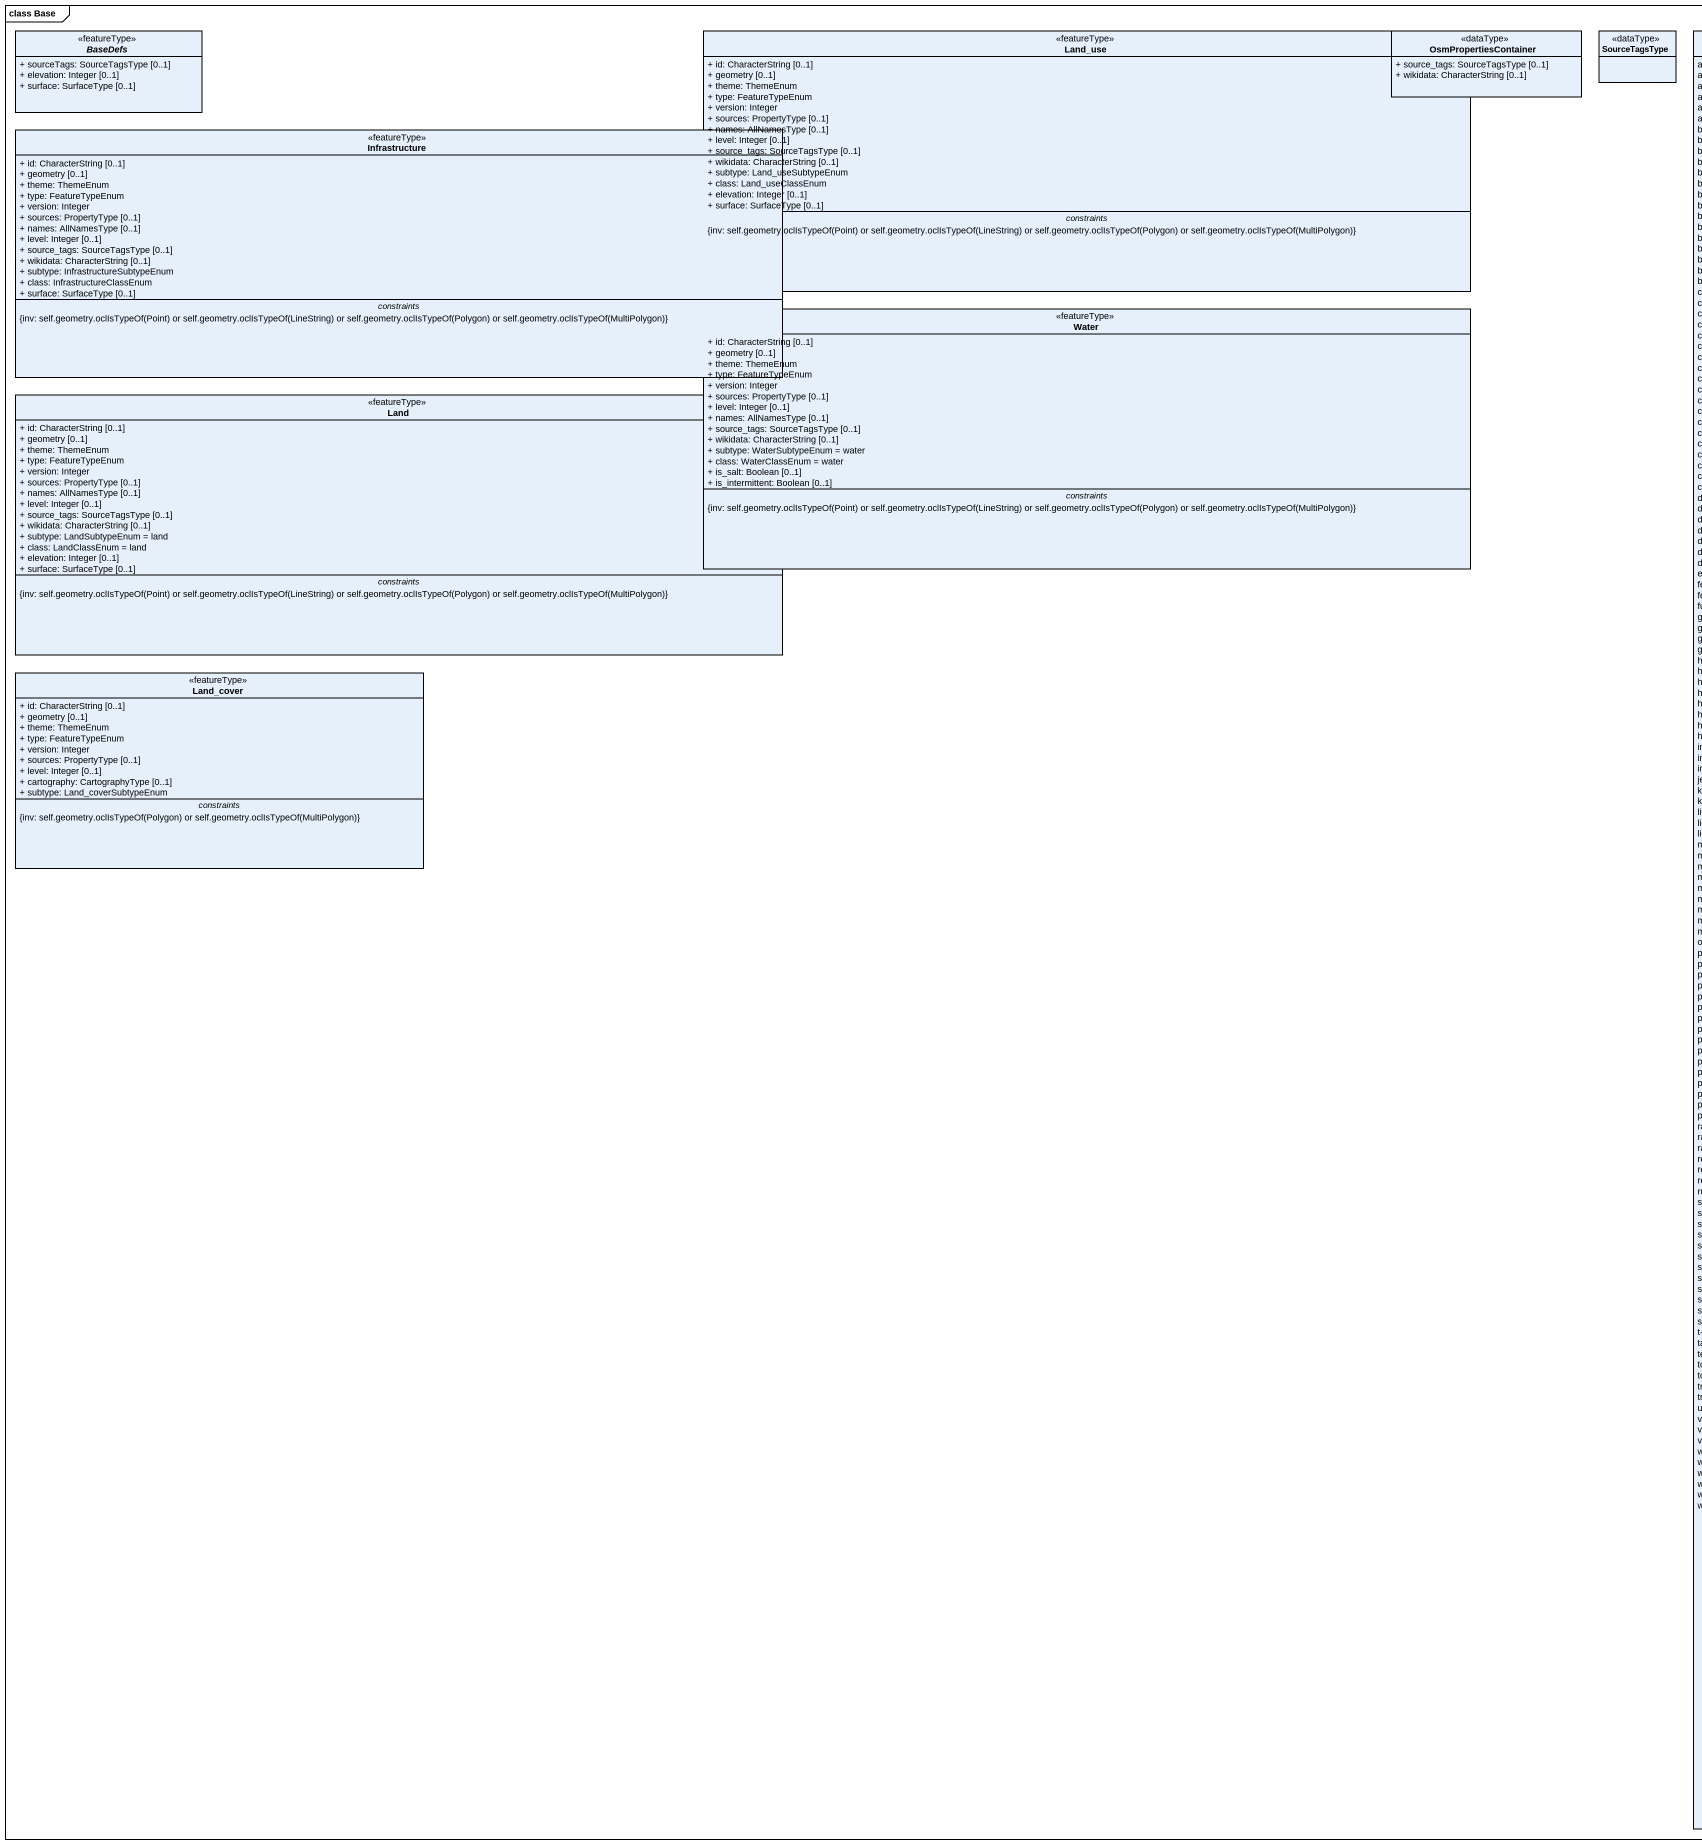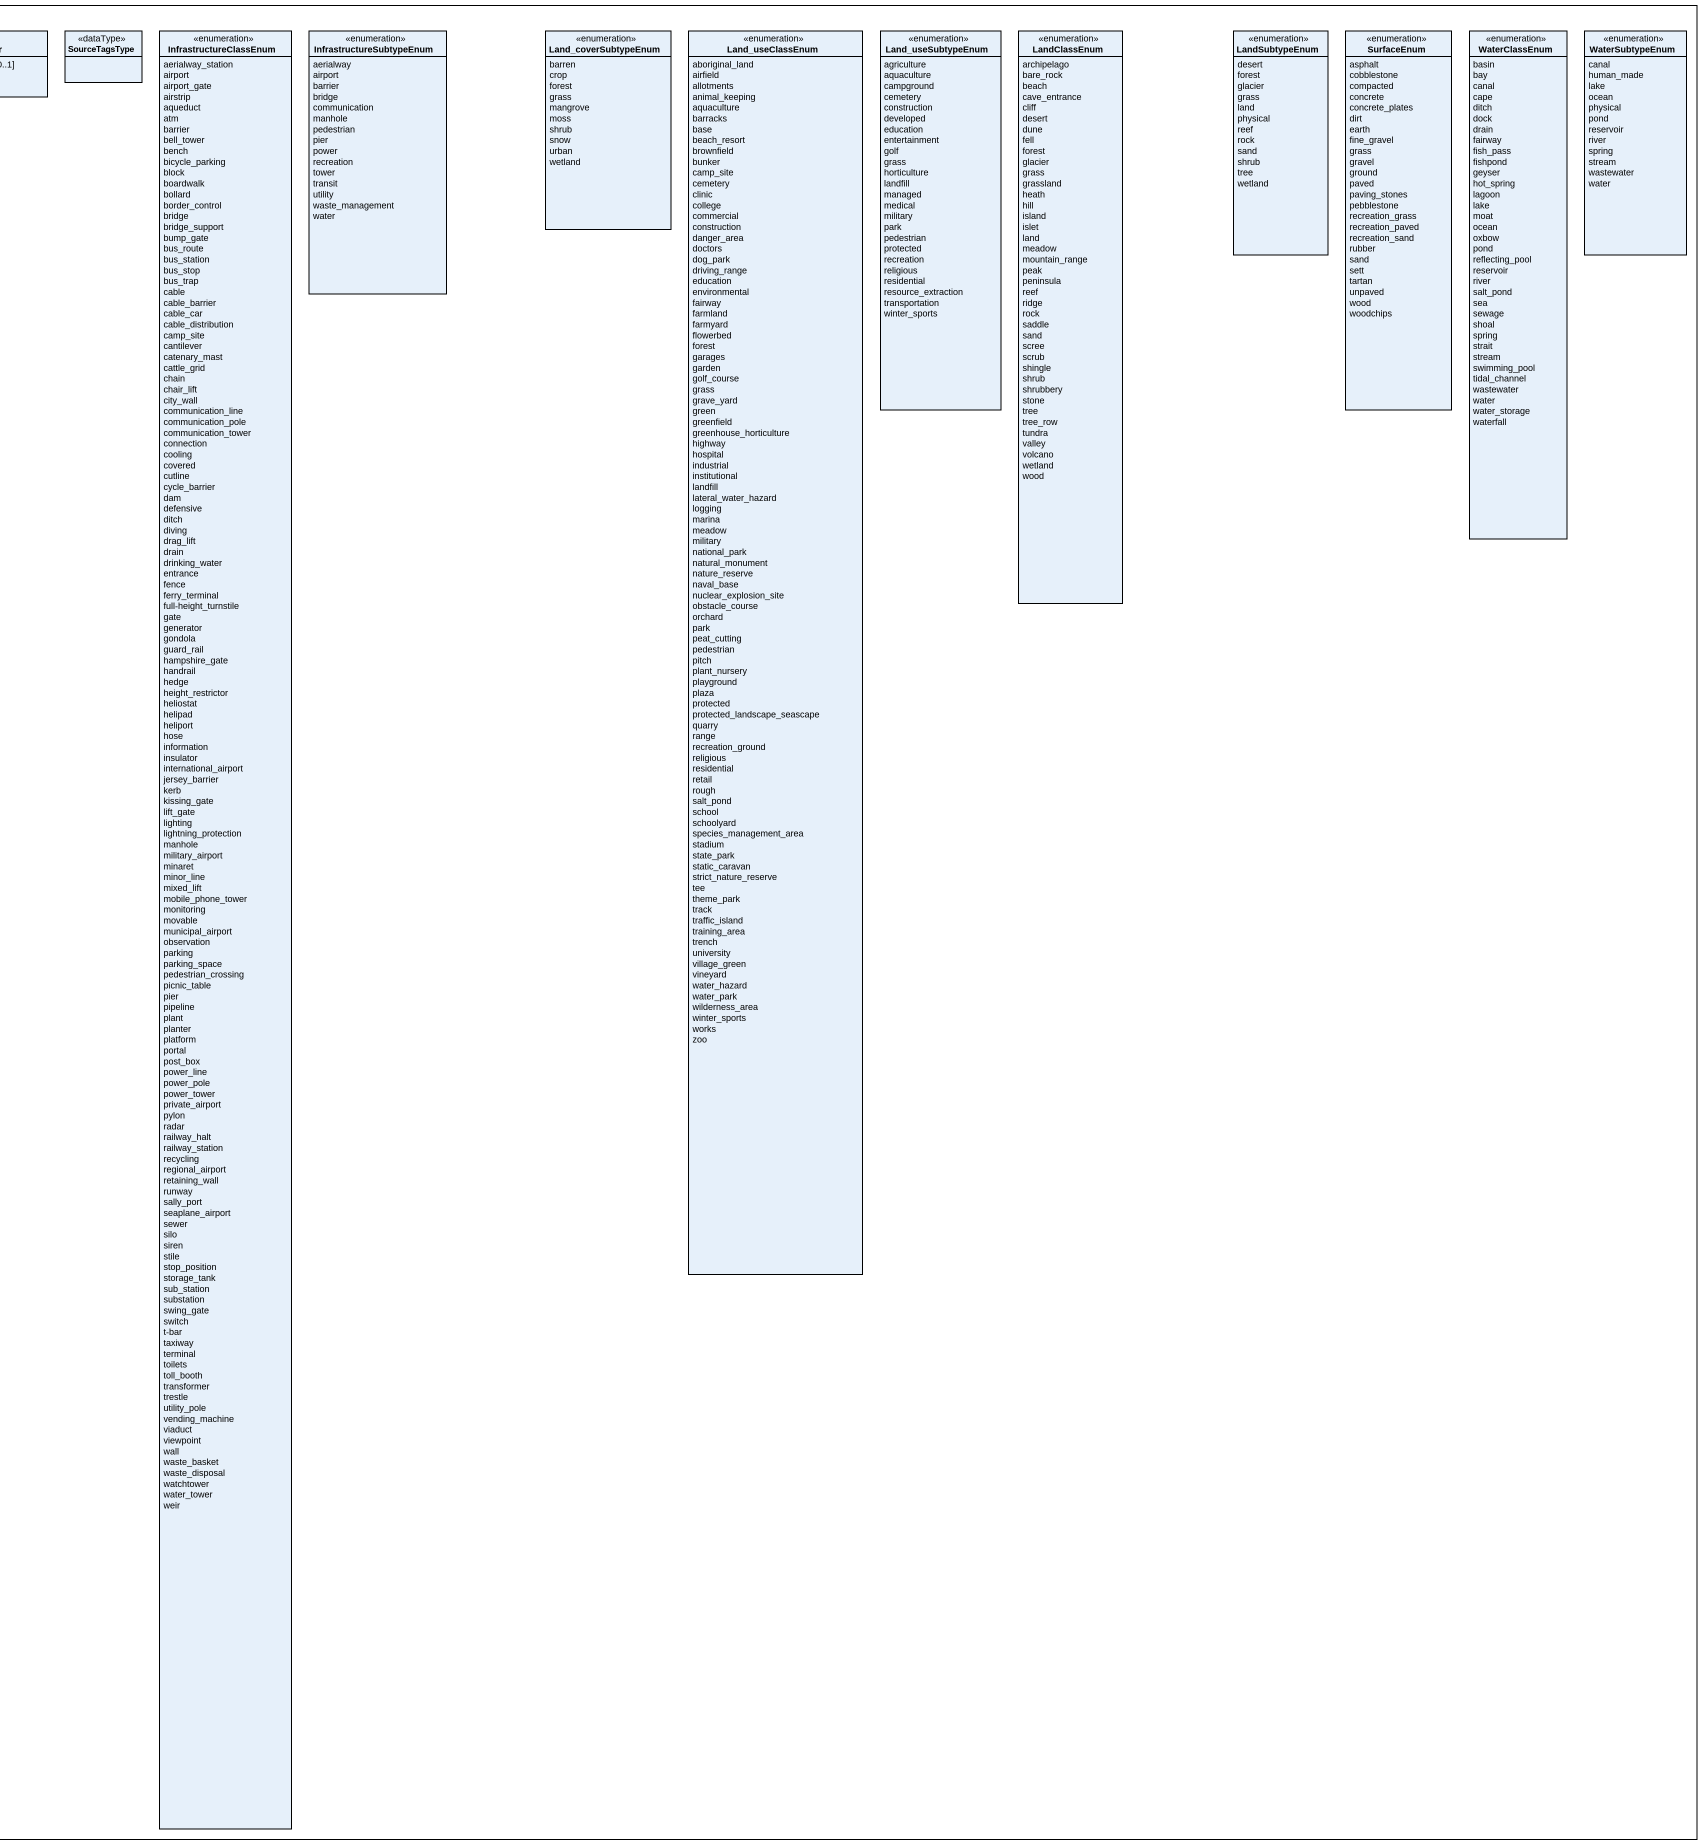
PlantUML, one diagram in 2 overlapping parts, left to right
@startuml
mainframe class Base
hide circle
hide empty members
skinparam classAttributeIconSize 0
abstract class BaseDefs <<featureType>> {
  + sourceTags: SourceTagsType [0..1]
  + elevation: Integer [0..1]
  + surface: SurfaceType [0..1]
}
class Land_use <<featureType>> {
  + id: CharacterString [0..1]
  + geometry [0..1]
  + theme: ThemeEnum
  + type: FeatureTypeEnum
  + version: Integer
  + sources: PropertyType [0..1]
  + names: AllNamesType [0..1]
  + level: Integer [0..1]
  + source_tags: SourceTagsType [0..1]
  + wikidata: CharacterString [0..1]
  + subtype: Land_useSubtypeEnum
  + class: Land_useClassEnum
  + elevation: Integer [0..1]
  + surface: SurfaceType [0..1]
  -- constraints --
  {field} {inv: self.geometry.oclIsTypeOf(Point) or self.geometry.oclIsTypeOf(LineString) or self.geometry.oclIsTypeOf(Polygon) or self.geometry.oclIsTypeOf(MultiPolygon)}
}
class OsmPropertiesContainer <<dataType>> {
  + source_tags: SourceTagsType [0..1]
  + wikidata: CharacterString [0..1]
}
class SourceTagsType <<dataType>>
enum InfrastructureClassEnum {
  aerialway_station
  airport
  airport_gate
  airstrip
  aqueduct
  atm
  barrier
  bell_tower
  bench
  bicycle_parking
  block
  boardwalk
  bollard
  border_control
  bridge
  bridge_support
  bump_gate
  bus_route
  bus_station
  bus_stop
  bus_trap
  cable
  cable_barrier
  cable_car
  cable_distribution
  camp_site
  cantilever
  catenary_mast
  cattle_grid
  chain
  chair_lift
  city_wall
  communication_line
  communication_pole
  communication_tower
  connection
  cooling
  covered
  cutline
  cycle_barrier
  dam
  defensive
  ditch
  diving
  drag_lift
  drain
  drinking_water
  entrance
  fence
  ferry_terminal
  full-height_turnstile
  gate
  generator
  gondola
  guard_rail
  hampshire_gate
  handrail
  hedge
  height_restrictor
  heliostat
  helipad
  heliport
  hose
  information
  insulator
  international_airport
  jersey_barrier
  kerb
  kissing_gate
  lift_gate
  lighting
  lightning_protection
  manhole
  military_airport
  minaret
  minor_line
  mixed_lift
  mobile_phone_tower
  monitoring
  movable
  municipal_airport
  observation
  parking
  parking_space
  pedestrian_crossing
  picnic_table
  pier
  pipeline
  plant
  planter
  platform
  portal
  post_box
  power_line
  power_pole
  power_tower
  private_airport
  pylon
  radar
  railway_halt
  railway_station
  recycling
  regional_airport
  retaining_wall
  runway
  sally_port
  seaplane_airport
  sewer
  silo
  siren
  stile
  stop_position
  storage_tank
  sub_station
  substation
  swing_gate
  switch
  t-bar
  taxiway
  terminal
  toilets
  toll_booth
  transformer
  trestle
  utility_pole
  vending_machine
  viaduct
  viewpoint
  wall
  waste_basket
  waste_disposal
  watchtower
  water_tower
  weir
}
enum InfrastructureSubtypeEnum {
  aerialway
  airport
  barrier
  bridge
  communication
  manhole
  pedestrian
  pier
  power
  recreation
  tower
  transit
  utility
  waste_management
  water
}
enum Land_coverSubtypeEnum {
  barren
  crop
  forest
  grass
  mangrove
  moss
  shrub
  snow
  urban
  wetland
}
enum Land_useClassEnum {
  aboriginal_land
  airfield
  allotments
  animal_keeping
  aquaculture
  barracks
  base
  beach_resort
  brownfield
  bunker
  camp_site
  cemetery
  clinic
  college
  commercial
  construction
  danger_area
  doctors
  dog_park
  driving_range
  education
  environmental
  fairway
  farmland
  farmyard
  flowerbed
  forest
  garages
  garden
  golf_course
  grass
  grave_yard
  green
  greenfield
  greenhouse_horticulture
  highway
  hospital
  industrial
  institutional
  landfill
  lateral_water_hazard
  logging
  marina
  meadow
  military
  national_park
  natural_monument
  nature_reserve
  naval_base
  nuclear_explosion_site
  obstacle_course
  orchard
  park
  peat_cutting
  pedestrian
  pitch
  plant_nursery
  playground
  plaza
  protected
  protected_landscape_seascape
  quarry
  range
  recreation_ground
  religious
  residential
  retail
  rough
  salt_pond
  school
  schoolyard
  species_management_area
  stadium
  state_park
  static_caravan
  strict_nature_reserve
  tee
  theme_park
  track
  traffic_island
  training_area
  trench
  university
  village_green
  vineyard
  water_hazard
  water_park
  wilderness_area
  winter_sports
  works
  zoo
}
enum Land_useSubtypeEnum {
  agriculture
  aquaculture
  campground
  cemetery
  construction
  developed
  education
  entertainment
  golf
  grass
  horticulture
  landfill
  managed
  medical
  military
  park
  pedestrian
  protected
  recreation
  religious
  residential
  resource_extraction
  transportation
  winter_sports
}
enum LandClassEnum {
  archipelago
  bare_rock
  beach
  cave_entrance
  cliff
  desert
  dune
  fell
  forest
  glacier
  grass
  grassland
  heath
  hill
  island
  islet
  land
  meadow
  mountain_range
  peak
  peninsula
  reef
  ridge
  rock
  saddle
  sand
  scree
  scrub
  shingle
  shrub
  shrubbery
  stone
  tree
  tree_row
  tundra
  valley
  volcano
  wetland
  wood
}
enum LandSubtypeEnum {
  desert
  forest
  glacier
  grass
  land
  physical
  reef
  rock
  sand
  shrub
  tree
  wetland
}
enum SurfaceEnum {
  asphalt
  cobblestone
  compacted
  concrete
  concrete_plates
  dirt
  earth
  fine_gravel
  grass
  gravel
  ground
  paved
  paving_stones
  pebblestone
  recreation_grass
  recreation_paved
  recreation_sand
  rubber
  sand
  sett
  tartan
  unpaved
  wood
  woodchips
}
enum WaterClassEnum {
  basin
  bay
  canal
  cape
  ditch
  dock
  drain
  fairway
  fish_pass
  fishpond
  geyser
  hot_spring
  lagoon
  lake
  moat
  ocean
  oxbow
  pond
  reflecting_pool
  reservoir
  river
  salt_pond
  sea
  sewage
  shoal
  spring
  strait
  stream
  swimming_pool
  tidal_channel
  wastewater
  water
  water_storage
  waterfall
}
enum WaterSubtypeEnum {
  canal
  human_made
  lake
  ocean
  physical
  pond
  reservoir
  river
  spring
  stream
  wastewater
  water
}
class Infrastructure <<featureType>> {
  + id: CharacterString [0..1]
  + geometry [0..1]
  + theme: ThemeEnum
  + type: FeatureTypeEnum
  + version: Integer
  + sources: PropertyType [0..1]
  + names: AllNamesType [0..1]
  + level: Integer [0..1]
  + source_tags: SourceTagsType [0..1]
  + wikidata: CharacterString [0..1]
  + subtype: InfrastructureSubtypeEnum
  + class: InfrastructureClassEnum
  + surface: SurfaceType [0..1]
  -- constraints --
  {field} {inv: self.geometry.oclIsTypeOf(Point) or self.geometry.oclIsTypeOf(LineString) or self.geometry.oclIsTypeOf(Polygon) or self.geometry.oclIsTypeOf(MultiPolygon)}
}
class Water <<featureType>> {
  + id: CharacterString [0..1]
  + geometry [0..1]
  + theme: ThemeEnum
  + type: FeatureTypeEnum
  + version: Integer
  + sources: PropertyType [0..1]
  + level: Integer [0..1]
  + names: AllNamesType [0..1]
  + source_tags: SourceTagsType [0..1]
  + wikidata: CharacterString [0..1]
  + subtype: WaterSubtypeEnum = water
  + class: WaterClassEnum = water
  + is_salt: Boolean [0..1]
  + is_intermittent: Boolean [0..1]
  -- constraints --
  {field} {inv: self.geometry.oclIsTypeOf(Point) or self.geometry.oclIsTypeOf(LineString) or self.geometry.oclIsTypeOf(Polygon) or self.geometry.oclIsTypeOf(MultiPolygon)}
}
class Land <<featureType>> {
  + id: CharacterString [0..1]
  + geometry [0..1]
  + theme: ThemeEnum
  + type: FeatureTypeEnum
  + version: Integer
  + sources: PropertyType [0..1]
  + names: AllNamesType [0..1]
  + level: Integer [0..1]
  + source_tags: SourceTagsType [0..1]
  + wikidata: CharacterString [0..1]
  + subtype: LandSubtypeEnum = land
  + class: LandClassEnum = land
  + elevation: Integer [0..1]
  + surface: SurfaceType [0..1]
  -- constraints --
  {field} {inv: self.geometry.oclIsTypeOf(Point) or self.geometry.oclIsTypeOf(LineString) or self.geometry.oclIsTypeOf(Polygon) or self.geometry.oclIsTypeOf(MultiPolygon)}
}
class Land_cover <<featureType>> {
  + id: CharacterString [0..1]
  + geometry [0..1]
  + theme: ThemeEnum
  + type: FeatureTypeEnum
  + version: Integer
  + sources: PropertyType [0..1]
  + level: Integer [0..1]
  + cartography: CartographyType [0..1]
  + subtype: Land_coverSubtypeEnum
  -- constraints --
  {field} {inv: self.geometry.oclIsTypeOf(Polygon) or self.geometry.oclIsTypeOf(MultiPolygon)}
}
@enduml
